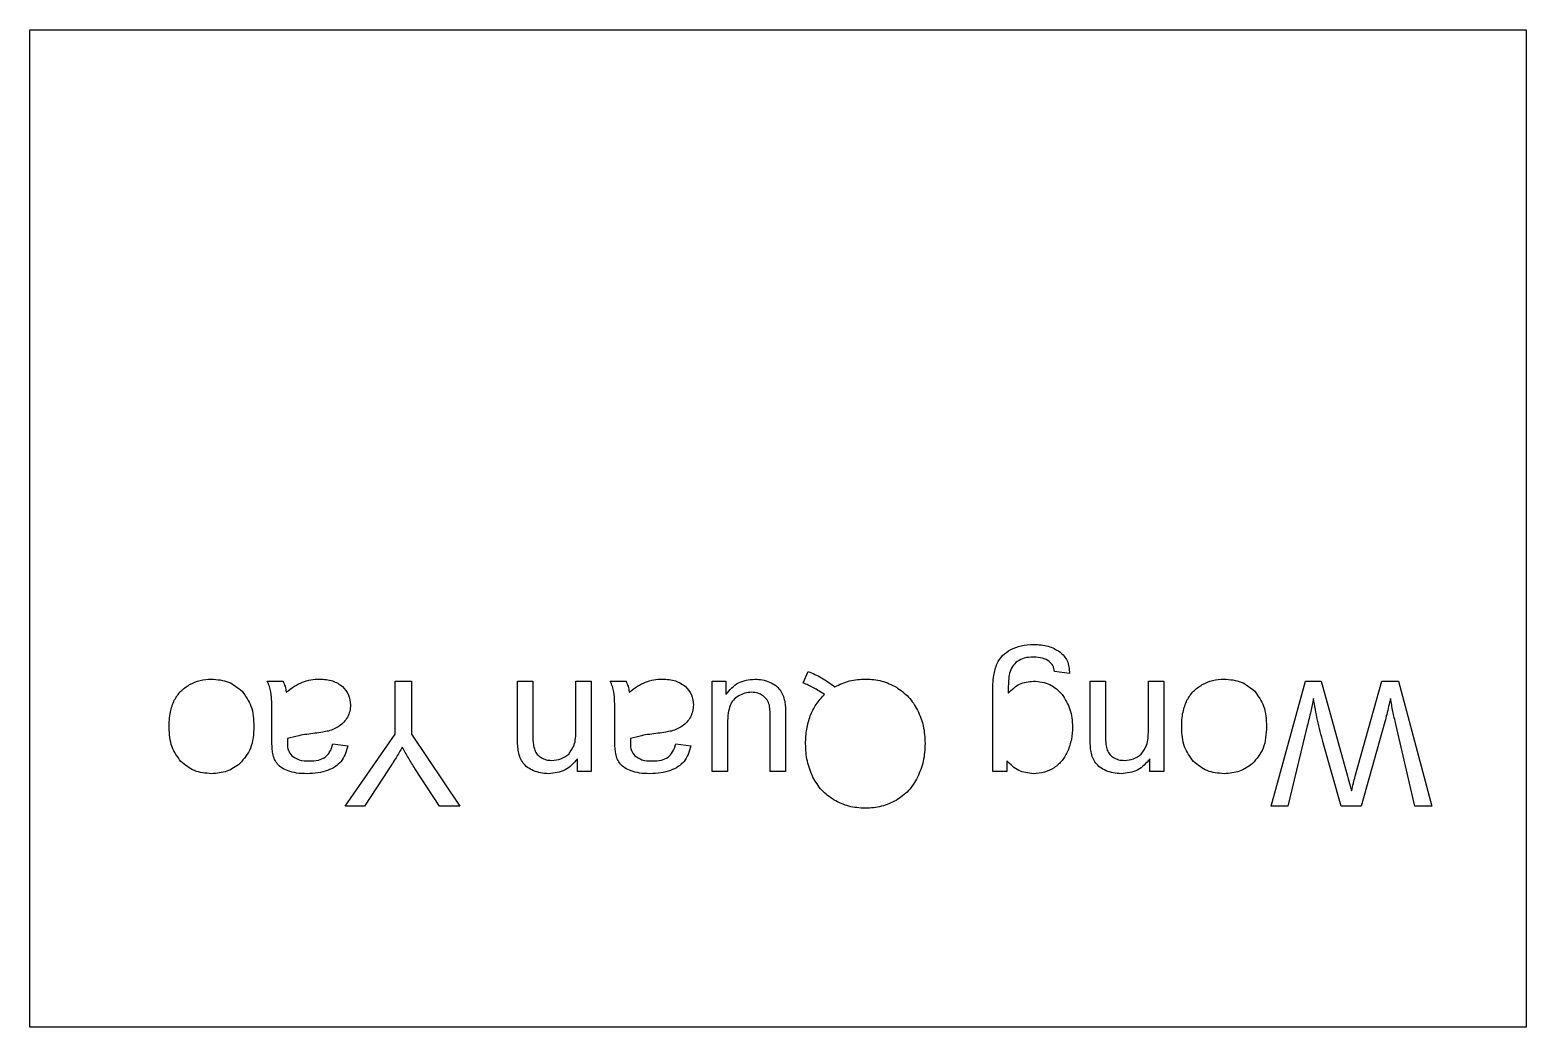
# Model space of a CAD drawing. Header units: millimetres. Extents: x -65 to -5, y -45 to -5.
import ezdxf

# ---------------------------------------------------------------- set-up
doc = ezdxf.new("R2010")
doc.units = ezdxf.units.MM
doc.layers.get('0').update_dxf_attribs({"linetype": 'CONTINUOUS'})

msp = doc.modelspace()

# ---------------------------------------------------------------- linework, layer by layer
for p, q in [((-55.489, -31.123), (-54.846, -31.123)), ((-50.358, -33.246), (-50.358, -31.123)), ((-50.358, -31.123), (-49.695, -31.123)), ((-49.695, -31.123), (-49.695, -33.246)), ((-45.443, -33.355), (-45.443, -31.123)), ((-45.443, -31.123), (-44.828, -31.123)), ((-44.828, -31.123), (-44.828, -33.331)), ((-43.109, -33.106), (-43.109, -31.123)), ((-43.109, -31.123), (-42.494, -31.123)), ((-42.494, -31.123), (-42.494, -34.753)), ((-41.735, -31.123), (-41.092, -31.123)), ((-37.637, -34.753), (-37.637, -31.123)), ((-37.637, -31.123), (-37.087, -31.123)), ((-37.087, -31.123), (-37.087, -31.657)), ((-33.99, -31.195), (-33.795, -30.734)), ((-23.312, -30.823), (-23.91, -30.734)), ((-22.482, -33.355), (-22.482, -31.123)), ((-22.482, -31.123), (-21.866, -31.123)), ((-21.866, -31.123), (-21.866, -33.331)), ((-20.147, -33.106), (-20.147, -31.123)), ((-20.147, -31.123), (-19.532, -31.123)), ((-19.532, -31.123), (-19.532, -34.753)), ((-15.225, -36.134), (-13.851, -31.123)), ((-13.851, -31.123), (-13.212, -31.123)), ((-13.212, -31.123), (-12.156, -34.941)), ((-11.852, -34.941), (-10.789, -31.123)), ((-10.789, -31.123), (-10.112, -31.123)), ((-10.112, -31.123), (-8.782, -36.134)), ((-26.388, -34.753), (-26.388, -31.616)), ((-55.294, -33.465), (-55.294, -32.644)), ((-41.54, -33.465), (-41.54, -32.644)), ((-37.022, -32.809), (-37.022, -34.753)), ((-35.309, -34.753), (-35.309, -32.74)), ((-34.694, -32.504), (-34.694, -34.753)), ((-13.773, -32.914), (-14.559, -36.134)), ((-10.662, -32.75), (-11.616, -36.134)), ((-9.462, -36.134), (-10.225, -32.85)), ((-52.358, -36.134), (-50.358, -33.246)), ((-49.695, -33.246), (-47.764, -36.134)), ((-12.416, -36.134), (-13.133, -33.598)), ((-52.854, -33.636), (-52.252, -33.718)), ((-39.1, -33.636), (-38.498, -33.718)), ((-50.615, -34.661), (-51.586, -36.134)), ((-48.571, -36.134), (-49.559, -34.623)), ((-43.047, -34.753), (-43.047, -34.237)), ((-42.494, -34.753), (-43.047, -34.753)), ((-37.022, -34.753), (-37.637, -34.753)), ((-34.694, -34.753), (-35.309, -34.753)), ((-25.821, -34.753), (-26.388, -34.753)), ((-25.821, -34.316), (-25.821, -34.753)), ((-20.086, -34.753), (-20.086, -34.237)), ((-19.532, -34.753), (-20.086, -34.753)), ((-51.586, -36.134), (-52.358, -36.134)), ((-47.764, -36.134), (-48.571, -36.134)), ((-14.559, -36.134), (-15.225, -36.134)), ((-11.616, -36.134), (-12.416, -36.134)), ((-8.782, -36.134), (-9.462, -36.134))]:
    msp.add_line(p, q)
msp.add_lwpolyline([(-65, -5), (-5, -5), (-5, -45), (-65, -45)], close=True)
for points, knots in [([(-26.216, -30.414), (-26.148, -30.302), (-26.011, -30.072), (-25.784, -29.929), (-25.669, -29.855)], [0, 0, 0, 0, 0.03872577, 0.07916879, 0.07916879, 0.07916879, 0.07916879]), ([(-25.669, -29.855), (-25.532, -29.796), (-25.238, -29.668), (-24.918, -29.656), (-24.748, -29.65)], [0, 0, 0, 0, 0.04448553, 0.09511814, 0.09511814, 0.09511814, 0.09511814]), ([(-24.748, -29.65), (-24.547, -29.659), (-24.174, -29.674), (-23.849, -29.857), (-23.698, -29.943)], [0, 0, 0, 0, 0.0591565, 0.1103171, 0.1103171, 0.1103171, 0.1103171]), ([(-23.698, -29.943), (-23.582, -30.057), (-23.338, -30.298), (-23.321, -30.642), (-23.312, -30.823)], [0, 0, 0, 0, 0.0471151, 0.09929007, 0.09929007, 0.09929007, 0.09929007]), ([(-26.388, -31.616), (-26.388, -31.372), (-26.389, -30.962), (-26.266, -30.572), (-26.216, -30.414)], [0, 0, 0, 0, 0.0725467, 0.1219947, 0.1219947, 0.1219947, 0.1219947]), ([(-25.404, -30.331), (-25.475, -30.394), (-25.622, -30.526), (-25.686, -30.713), (-25.718, -30.809)], [0, 0, 0, 0, 0.02828663, 0.05813276, 0.05813276, 0.05813276, 0.05813276]), ([(-24.744, -30.16), (-24.873, -30.163), (-25.107, -30.17), (-25.312, -30.281), (-25.404, -30.331)], [0, 0, 0, 0, 0.0380943, 0.06899123, 0.06899123, 0.06899123, 0.06899123]), ([(-24.119, -30.331), (-24.207, -30.281), (-24.4, -30.172), (-24.623, -30.164), (-24.744, -30.16)], [0, 0, 0, 0, 0.0299669, 0.06568478, 0.06568478, 0.06568478, 0.06568478]), ([(-23.91, -30.734), (-23.926, -30.65), (-23.955, -30.494), (-24.067, -30.382), (-24.119, -30.331)], [0, 0, 0, 0, 0.02495485, 0.04636578, 0.04636578, 0.04636578, 0.04636578]), ([(-58.598, -31.264), (-58.46, -31.199), (-58.182, -31.068), (-57.875, -31.05), (-57.721, -31.041)], [0, 0, 0, 0, 0.04518303, 0.09119241, 0.09119241, 0.09119241, 0.09119241]), ([(-57.721, -31.041), (-57.482, -31.059), (-57.019, -31.093), (-56.661, -31.388), (-56.489, -31.53)], [0, 0, 0, 0, 0.0699893, 0.1355075, 0.1355075, 0.1355075, 0.1355075]), ([(-55.333, -31.559), (-55.35, -31.484), (-55.383, -31.332), (-55.453, -31.193), (-55.489, -31.123)], [0, 0, 0, 0, 0.02301622, 0.04643807, 0.04643807, 0.04643807, 0.04643807]), ([(-54.846, -31.123), (-54.817, -31.192), (-54.756, -31.335), (-54.734, -31.49), (-54.723, -31.571)], [0, 0, 0, 0, 0.02220238, 0.04662136, 0.04662136, 0.04662136, 0.04662136]), ([(-54.723, -31.571), (-54.615, -31.483), (-54.412, -31.319), (-54.175, -31.211), (-54.065, -31.161)], [0, 0, 0, 0, 0.04170029, 0.0778127, 0.0778127, 0.0778127, 0.0778127]), ([(-54.065, -31.161), (-53.957, -31.126), (-53.736, -31.055), (-53.505, -31.046), (-53.387, -31.041)], [0, 0, 0, 0, 0.03397575, 0.06918011, 0.06918011, 0.06918011, 0.06918011]), ([(-53.387, -31.041), (-53.205, -31.049), (-52.87, -31.062), (-52.594, -31.249), (-52.467, -31.334)], [0, 0, 0, 0, 0.05339535, 0.09817591, 0.09817591, 0.09817591, 0.09817591]), ([(-41.579, -31.559), (-41.596, -31.484), (-41.629, -31.332), (-41.699, -31.193), (-41.735, -31.123)], [0, 0, 0, 0, 0.02301622, 0.04643817, 0.04643817, 0.04643817, 0.04643817]), ([(-41.092, -31.123), (-41.063, -31.192), (-41.002, -31.335), (-40.98, -31.49), (-40.969, -31.571)], [0, 0, 0, 0, 0.02220255, 0.04662144, 0.04662144, 0.04662144, 0.04662144]), ([(-40.969, -31.571), (-40.861, -31.483), (-40.658, -31.319), (-40.421, -31.211), (-40.311, -31.161)], [0, 0, 0, 0, 0.04170029, 0.0778127, 0.0778127, 0.0778127, 0.0778127]), ([(-40.311, -31.161), (-40.203, -31.126), (-39.982, -31.055), (-39.751, -31.046), (-39.633, -31.041)], [0, 0, 0, 0, 0.03397575, 0.06917988, 0.06917988, 0.06917988, 0.06917988]), ([(-39.633, -31.041), (-39.451, -31.049), (-39.116, -31.062), (-38.84, -31.249), (-38.713, -31.334)], [0, 0, 0, 0, 0.05339511, 0.09817609, 0.09817609, 0.09817609, 0.09817609]), ([(-37.087, -31.657), (-36.934, -31.477), (-36.63, -31.121), (-36.165, -31.068), (-35.935, -31.041)], [0, 0, 0, 0, 0.0680288, 0.1350162, 0.1350162, 0.1350162, 0.1350162]), ([(-35.935, -31.041), (-35.83, -31.046), (-35.624, -31.056), (-35.43, -31.129), (-35.335, -31.164)], [0, 0, 0, 0, 0.03121289, 0.06157389, 0.06157389, 0.06157389, 0.06157389]), ([(-35.335, -31.164), (-35.25, -31.206), (-35.092, -31.282), (-34.975, -31.413), (-34.921, -31.474)], [0, 0, 0, 0, 0.02795938, 0.05209787, 0.05209787, 0.05209787, 0.05209787]), ([(-33.139, -31.66), (-33.284, -31.563), (-33.554, -31.384), (-33.852, -31.255), (-33.99, -31.195)], [0, 0, 0, 0, 0.05219024, 0.09714751, 0.09714751, 0.09714751, 0.09714751]), ([(-33.795, -30.734), (-33.612, -30.811), (-33.228, -30.972), (-32.893, -31.22), (-32.718, -31.349)], [0, 0, 0, 0, 0.0594839, 0.124398, 0.124398, 0.124398, 0.124398]), ([(-32.718, -31.349), (-32.526, -31.258), (-32.137, -31.074), (-31.706, -31.05), (-31.488, -31.038)], [0, 0, 0, 0, 0.0630895, 0.1279856, 0.1279856, 0.1279856, 0.1279856]), ([(-31.488, -31.038), (-31.268, -31.051), (-30.834, -31.076), (-30.445, -31.27), (-30.254, -31.366)], [0, 0, 0, 0, 0.0653728, 0.1288684, 0.1288684, 0.1288684, 0.1288684]), ([(-25.718, -30.809), (-25.732, -30.906), (-25.768, -31.168), (-25.765, -31.432), (-25.763, -31.599)], [0, 0, 0, 0, 0.02934806, 0.07917383, 0.07917383, 0.07917383, 0.07917383]), ([(-25.763, -31.599), (-25.621, -31.46), (-25.341, -31.186), (-24.951, -31.144), (-24.758, -31.123)], [0, 0, 0, 0, 0.0576254, 0.1140889, 0.1140889, 0.1140889, 0.1140889]), ([(-24.758, -31.123), (-24.525, -31.143), (-24.071, -31.182), (-23.753, -31.506), (-23.599, -31.664)], [0, 0, 0, 0, 0.0677529, 0.1316924, 0.1316924, 0.1316924, 0.1316924]), ([(-17.989, -31.264), (-17.851, -31.199), (-17.573, -31.068), (-17.267, -31.05), (-17.112, -31.041)], [0, 0, 0, 0, 0.04518298, 0.09119206, 0.09119206, 0.09119206, 0.09119206]), ([(-17.112, -31.041), (-16.873, -31.059), (-16.41, -31.093), (-16.053, -31.388), (-15.88, -31.53)], [0, 0, 0, 0, 0.0699897, 0.1355077, 0.1355077, 0.1355077, 0.1355077]), ([(-59.209, -31.887), (-59.131, -31.761), (-58.974, -31.507), (-58.723, -31.345), (-58.598, -31.264)], [0, 0, 0, 0, 0.04402989, 0.08835269, 0.08835269, 0.08835269, 0.08835269]), ([(-56.489, -31.53), (-56.352, -31.722), (-56.053, -32.142), (-56.031, -32.658), (-56.019, -32.938)], [0, 0, 0, 0, 0.0692803, 0.1513029, 0.1513029, 0.1513029, 0.1513029]), ([(-55.294, -32.644), (-55.293, -32.411), (-55.29, -32.048), (-55.322, -31.688), (-55.333, -31.559)], [0, 0, 0, 0, 0.0700325, 0.1086401, 0.1086401, 0.1086401, 0.1086401]), ([(-52.467, -31.334), (-52.374, -31.439), (-52.184, -31.652), (-52.159, -31.936), (-52.146, -32.081)], [0, 0, 0, 0, 0.04108969, 0.08326183, 0.08326183, 0.08326183, 0.08326183]), ([(-41.54, -32.644), (-41.539, -32.411), (-41.537, -32.048), (-41.568, -31.688), (-41.579, -31.559)], [0, 0, 0, 0, 0.0700325, 0.1086401, 0.1086401, 0.1086401, 0.1086401]), ([(-38.713, -31.334), (-38.62, -31.439), (-38.43, -31.652), (-38.405, -31.936), (-38.392, -32.081)], [0, 0, 0, 0, 0.04108983, 0.08326193, 0.08326193, 0.08326193, 0.08326193]), ([(-36.577, -31.713), (-36.652, -31.764), (-36.799, -31.864), (-36.881, -32.022), (-36.921, -32.099)], [0, 0, 0, 0, 0.02664346, 0.0524168, 0.0524168, 0.0524168, 0.0524168]), ([(-36.058, -31.571), (-36.149, -31.577), (-36.332, -31.589), (-36.495, -31.672), (-36.577, -31.713)], [0, 0, 0, 0, 0.02706448, 0.05434632, 0.05434632, 0.05434632, 0.05434632]), ([(-35.593, -31.71), (-35.661, -31.669), (-35.804, -31.585), (-35.971, -31.576), (-36.058, -31.571)], [0, 0, 0, 0, 0.02344451, 0.04914242, 0.04914242, 0.04914242, 0.04914242]), ([(-35.347, -32.091), (-35.371, -32.015), (-35.418, -31.865), (-35.535, -31.761), (-35.593, -31.71)], [0, 0, 0, 0, 0.02347882, 0.04611568, 0.04611568, 0.04611568, 0.04611568]), ([(-34.921, -31.474), (-34.879, -31.541), (-34.791, -31.683), (-34.752, -31.845), (-34.732, -31.93)], [0, 0, 0, 0, 0.02369516, 0.04970155, 0.04970155, 0.04970155, 0.04970155]), ([(-33.706, -32.52), (-33.636, -32.36), (-33.494, -32.042), (-33.257, -31.787), (-33.139, -31.66)], [0, 0, 0, 0, 0.0518584, 0.1036403, 0.1036403, 0.1036403, 0.1036403]), ([(-30.254, -31.366), (-30.08, -31.488), (-29.728, -31.732), (-29.511, -32.102), (-29.401, -32.289)], [0, 0, 0, 0, 0.0629283, 0.1269939, 0.1269939, 0.1269939, 0.1269939]), ([(-23.599, -31.664), (-23.48, -31.856), (-23.233, -32.252), (-23.204, -32.719), (-23.189, -32.959)], [0, 0, 0, 0, 0.0668814, 0.1377807, 0.1377807, 0.1377807, 0.1377807]), ([(-18.6, -31.887), (-18.522, -31.761), (-18.365, -31.507), (-18.114, -31.345), (-17.989, -31.264)], [0, 0, 0, 0, 0.04403003, 0.08835274, 0.08835274, 0.08835274, 0.08835274]), ([(-15.88, -31.53), (-15.743, -31.722), (-15.444, -32.142), (-15.422, -32.658), (-15.41, -32.938)], [0, 0, 0, 0, 0.0692803, 0.1513029, 0.1513029, 0.1513029, 0.1513029]), ([(-59.42, -32.99), (-59.415, -32.778), (-59.408, -32.398), (-59.27, -32.044), (-59.209, -31.887)], [0, 0, 0, 0, 0.0628118, 0.1129906, 0.1129906, 0.1129906, 0.1129906]), ([(-52.146, -32.081), (-52.151, -32.167), (-52.16, -32.337), (-52.232, -32.492), (-52.267, -32.568)], [0, 0, 0, 0, 0.02568639, 0.05060672, 0.05060672, 0.05060672, 0.05060672]), ([(-38.392, -32.081), (-38.397, -32.167), (-38.406, -32.337), (-38.478, -32.492), (-38.514, -32.568)], [0, 0, 0, 0, 0.02568636, 0.05060687, 0.05060687, 0.05060687, 0.05060687]), ([(-36.921, -32.099), (-36.95, -32.199), (-37.018, -32.43), (-37.02, -32.671), (-37.022, -32.809)], [0, 0, 0, 0, 0.03088997, 0.07194033, 0.07194033, 0.07194033, 0.07194033]), ([(-35.309, -32.74), (-35.309, -32.605), (-35.308, -32.388), (-35.336, -32.173), (-35.347, -32.091)], [0, 0, 0, 0, 0.04034297, 0.0651134, 0.0651134, 0.0651134, 0.0651134]), ([(-34.732, -31.93), (-34.721, -32.008), (-34.694, -32.198), (-34.694, -32.391), (-34.694, -32.504)], [0, 0, 0, 0, 0.02358228, 0.05760413, 0.05760413, 0.05760413, 0.05760413]), ([(-29.401, -32.289), (-29.314, -32.497), (-29.134, -32.925), (-29.113, -33.39), (-29.102, -33.629)], [0, 0, 0, 0, 0.0670929, 0.1382388, 0.1382388, 0.1382388, 0.1382388]), ([(-18.811, -32.99), (-18.807, -32.778), (-18.799, -32.398), (-18.662, -32.044), (-18.6, -31.887)], [0, 0, 0, 0, 0.0628118, 0.1129907, 0.1129907, 0.1129907, 0.1129907]), ([(-13.523, -31.824), (-13.559, -31.994), (-13.636, -32.359), (-13.725, -32.721), (-13.773, -32.914)], [0, 0, 0, 0, 0.0521905, 0.1118589, 0.1118589, 0.1118589, 0.1118589]), ([(-13.133, -33.598), (-13.216, -33.294), (-13.376, -32.709), (-13.475, -32.111), (-13.523, -31.824)], [0, 0, 0, 0, 0.0944214, 0.1817253, 0.1817253, 0.1817253, 0.1817253]), ([(-10.437, -31.824), (-10.487, -32.035), (-10.56, -32.345), (-10.638, -32.653), (-10.662, -32.75)], [0, 0, 0, 0, 0.06511906, 0.09533537, 0.09533537, 0.09533537, 0.09533537]), ([(-10.225, -32.85), (-10.264, -32.678), (-10.343, -32.338), (-10.405, -31.995), (-10.437, -31.824)], [0, 0, 0, 0, 0.0526994, 0.1047182, 0.1047182, 0.1047182, 0.1047182]), ([(-58.944, -34.345), (-59.083, -34.157), (-59.379, -33.756), (-59.405, -33.256), (-59.42, -32.99)], [0, 0, 0, 0, 0.0684159, 0.1464432, 0.1464432, 0.1464432, 0.1464432]), ([(-56.019, -32.938), (-56.033, -33.244), (-56.058, -33.806), (-56.416, -34.236), (-56.579, -34.432)], [0, 0, 0, 0, 0.0888682, 0.1634543, 0.1634543, 0.1634543, 0.1634543]), ([(-52.585, -32.921), (-52.654, -32.963), (-52.793, -33.049), (-52.949, -33.098), (-53.028, -33.123)], [0, 0, 0, 0, 0.02394839, 0.04880259, 0.04880259, 0.04880259, 0.04880259]), ([(-52.267, -32.568), (-52.31, -32.637), (-52.395, -32.774), (-52.523, -32.873), (-52.585, -32.921)], [0, 0, 0, 0, 0.02431218, 0.04790098, 0.04790098, 0.04790098, 0.04790098]), ([(-38.831, -32.921), (-38.9, -32.963), (-39.039, -33.049), (-39.195, -33.098), (-39.274, -33.123)], [0, 0, 0, 0, 0.02394839, 0.04880282, 0.04880282, 0.04880282, 0.04880282]), ([(-38.514, -32.568), (-38.557, -32.637), (-38.641, -32.774), (-38.769, -32.873), (-38.831, -32.921)], [0, 0, 0, 0, 0.02431205, 0.04790084, 0.04790084, 0.04790084, 0.04790084]), ([(-33.894, -33.632), (-33.888, -33.435), (-33.875, -33.055), (-33.761, -32.693), (-33.706, -32.52)], [0, 0, 0, 0, 0.058934, 0.1133025, 0.1133025, 0.1133025, 0.1133025]), ([(-23.189, -32.959), (-23.196, -33.127), (-23.21, -33.456), (-23.322, -33.766), (-23.377, -33.918)], [0, 0, 0, 0, 0.05016568, 0.09820998, 0.09820998, 0.09820998, 0.09820998]), ([(-18.336, -34.345), (-18.474, -34.157), (-18.77, -33.756), (-18.797, -33.256), (-18.811, -32.99)], [0, 0, 0, 0, 0.068416, 0.1464432, 0.1464432, 0.1464432, 0.1464432]), ([(-15.41, -32.938), (-15.424, -33.244), (-15.45, -33.806), (-15.807, -34.236), (-15.97, -34.432)], [0, 0, 0, 0, 0.0888682, 0.1634544, 0.1634544, 0.1634544, 0.1634544]), ([(-55.263, -34.032), (-55.272, -33.959), (-55.295, -33.77), (-55.294, -33.581), (-55.294, -33.465)], [0, 0, 0, 0, 0.0221663, 0.05686722, 0.05686722, 0.05686722, 0.05686722]), ([(-54.672, -33.427), (-54.673, -33.462), (-54.674, -33.515), (-54.675, -33.569), (-54.675, -33.588)], [0, 0, 0, 0, 0.01034253, 0.01606825, 0.01606825, 0.01606825, 0.01606825]), ([(-54.675, -33.588), (-54.673, -33.699), (-54.669, -33.895), (-54.552, -34.05), (-54.501, -34.118)], [0, 0, 0, 0, 0.03233842, 0.05702048, 0.05702048, 0.05702048, 0.05702048]), ([(-53.575, -33.215), (-53.792, -33.242), (-54.163, -33.286), (-54.522, -33.386), (-54.672, -33.427)], [0, 0, 0, 0, 0.0654147, 0.1118792, 0.1118792, 0.1118792, 0.1118792]), ([(-53.028, -33.123), (-53.104, -33.14), (-53.284, -33.18), (-53.468, -33.202), (-53.575, -33.215)], [0, 0, 0, 0, 0.02321065, 0.05548758, 0.05548758, 0.05548758, 0.05548758]), ([(-45.409, -33.954), (-45.419, -33.875), (-45.444, -33.677), (-45.444, -33.477), (-45.443, -33.355)], [0, 0, 0, 0, 0.02363795, 0.05996392, 0.05996392, 0.05996392, 0.05996392]), ([(-44.828, -33.331), (-44.828, -33.442), (-44.827, -33.632), (-44.777, -33.816), (-44.756, -33.894)], [0, 0, 0, 0, 0.0329042, 0.0568866, 0.0568866, 0.0568866, 0.0568866]), ([(-43.394, -34.053), (-43.312, -33.936), (-43.113, -33.656), (-43.11, -33.309), (-43.109, -33.106)], [0, 0, 0, 0, 0.0420077, 0.1009736, 0.1009736, 0.1009736, 0.1009736]), ([(-41.509, -34.032), (-41.518, -33.959), (-41.541, -33.77), (-41.54, -33.581), (-41.54, -33.465)], [0, 0, 0, 0, 0.02216628, 0.05686721, 0.05686721, 0.05686721, 0.05686721]), ([(-40.918, -33.427), (-40.919, -33.462), (-40.921, -33.515), (-40.921, -33.569), (-40.921, -33.588)], [0, 0, 0, 0, 0.01034253, 0.01606825, 0.01606825, 0.01606825, 0.01606825]), ([(-40.921, -33.588), (-40.919, -33.699), (-40.915, -33.895), (-40.798, -34.05), (-40.747, -34.118)], [0, 0, 0, 0, 0.03233842, 0.05702048, 0.05702048, 0.05702048, 0.05702048]), ([(-39.821, -33.215), (-40.038, -33.242), (-40.409, -33.286), (-40.769, -33.386), (-40.918, -33.427)], [0, 0, 0, 0, 0.0654145, 0.111879, 0.111879, 0.111879, 0.111879]), ([(-39.274, -33.123), (-39.35, -33.14), (-39.53, -33.18), (-39.714, -33.202), (-39.821, -33.215)], [0, 0, 0, 0, 0.02321019, 0.05548759, 0.05548759, 0.05548759, 0.05548759]), ([(-22.447, -33.954), (-22.457, -33.875), (-22.482, -33.677), (-22.482, -33.477), (-22.482, -33.355)], [0, 0, 0, 0, 0.02363795, 0.05996392, 0.05996392, 0.05996392, 0.05996392]), ([(-21.866, -33.331), (-21.866, -33.442), (-21.865, -33.632), (-21.815, -33.816), (-21.795, -33.894)], [0, 0, 0, 0, 0.03290421, 0.05688658, 0.05688658, 0.05688658, 0.05688658]), ([(-20.432, -34.053), (-20.35, -33.936), (-20.151, -33.656), (-20.149, -33.309), (-20.147, -33.106)], [0, 0, 0, 0, 0.0420076, 0.1009735, 0.1009735, 0.1009735, 0.1009735]), ([(-55.072, -34.451), (-55.114, -34.39), (-55.204, -34.262), (-55.243, -34.111), (-55.263, -34.032)], [0, 0, 0, 0, 0.02206442, 0.04637089, 0.04637089, 0.04637089, 0.04637089]), ([(-54.501, -34.118), (-54.406, -34.178), (-54.194, -34.314), (-53.94, -34.322), (-53.8, -34.326)], [0, 0, 0, 0, 0.03321981, 0.07431084, 0.07431084, 0.07431084, 0.07431084]), ([(-53.8, -34.326), (-53.672, -34.324), (-53.446, -34.321), (-53.246, -34.218), (-53.16, -34.174)], [0, 0, 0, 0, 0.0379166, 0.06664042, 0.06664042, 0.06664042, 0.06664042]), ([(-53.16, -34.174), (-53.094, -34.107), (-52.944, -33.956), (-52.886, -33.751), (-52.854, -33.636)], [0, 0, 0, 0, 0.02769807, 0.0628081, 0.0628081, 0.0628081, 0.0628081]), ([(-52.252, -33.718), (-52.281, -33.837), (-52.336, -34.061), (-52.463, -34.252), (-52.522, -34.341)], [0, 0, 0, 0, 0.03655396, 0.06842133, 0.06842133, 0.06842133, 0.06842133]), ([(-50.068, -33.776), (-50.15, -33.916), (-50.326, -34.215), (-50.515, -34.506), (-50.615, -34.661)], [0, 0, 0, 0, 0.0486676, 0.1040655, 0.1040655, 0.1040655, 0.1040655]), ([(-49.559, -34.623), (-49.648, -34.483), (-49.825, -34.204), (-49.987, -33.918), (-50.068, -33.776)], [0, 0, 0, 0, 0.04993464, 0.09890112, 0.09890112, 0.09890112, 0.09890112]), ([(-45.218, -34.408), (-45.26, -34.34), (-45.348, -34.199), (-45.388, -34.037), (-45.409, -33.954)], [0, 0, 0, 0, 0.02394419, 0.04959512, 0.04959512, 0.04959512, 0.04959512]), ([(-44.756, -33.894), (-44.727, -33.953), (-44.668, -34.074), (-44.558, -34.152), (-44.502, -34.191)], [0, 0, 0, 0, 0.01948317, 0.03971256, 0.03971256, 0.03971256, 0.03971256]), ([(-44.502, -34.191), (-44.437, -34.223), (-44.302, -34.291), (-44.151, -34.298), (-44.073, -34.302)], [0, 0, 0, 0, 0.02154312, 0.04473858, 0.04473858, 0.04473858, 0.04473858]), ([(-44.073, -34.302), (-43.947, -34.292), (-43.697, -34.272), (-43.495, -34.125), (-43.394, -34.053)], [0, 0, 0, 0, 0.03714244, 0.07355131, 0.07355131, 0.07355131, 0.07355131]), ([(-41.318, -34.451), (-41.361, -34.39), (-41.45, -34.262), (-41.489, -34.111), (-41.509, -34.032)], [0, 0, 0, 0, 0.02206442, 0.04637081, 0.04637081, 0.04637081, 0.04637081]), ([(-40.747, -34.118), (-40.652, -34.178), (-40.44, -34.314), (-40.186, -34.322), (-40.046, -34.326)], [0, 0, 0, 0, 0.03321981, 0.07431084, 0.07431084, 0.07431084, 0.07431084]), ([(-40.046, -34.326), (-39.918, -34.324), (-39.692, -34.321), (-39.492, -34.218), (-39.406, -34.174)], [0, 0, 0, 0, 0.03791707, 0.06664045, 0.06664045, 0.06664045, 0.06664045]), ([(-39.406, -34.174), (-39.34, -34.107), (-39.19, -33.956), (-39.132, -33.751), (-39.1, -33.636)], [0, 0, 0, 0, 0.02769807, 0.06280818, 0.06280818, 0.06280818, 0.06280818]), ([(-38.498, -33.718), (-38.527, -33.837), (-38.582, -34.061), (-38.709, -34.252), (-38.768, -34.341)], [0, 0, 0, 0, 0.03655403, 0.06842128, 0.06842128, 0.06842128, 0.06842128]), ([(-33.602, -34.97), (-33.687, -34.763), (-33.863, -34.334), (-33.884, -33.871), (-33.894, -33.632)], [0, 0, 0, 0, 0.0668022, 0.1378879, 0.1378879, 0.1378879, 0.1378879]), ([(-29.102, -33.629), (-29.113, -33.868), (-29.136, -34.336), (-29.315, -34.768), (-29.403, -34.979)], [0, 0, 0, 0, 0.0712354, 0.1392573, 0.1392573, 0.1392573, 0.1392573]), ([(-23.377, -33.918), (-23.445, -34.055), (-23.577, -34.321), (-23.809, -34.506), (-23.922, -34.596)], [0, 0, 0, 0, 0.04522441, 0.08798093, 0.08798093, 0.08798093, 0.08798093]), ([(-22.256, -34.408), (-22.298, -34.34), (-22.386, -34.199), (-22.427, -34.037), (-22.447, -33.954)], [0, 0, 0, 0, 0.02394419, 0.04959512, 0.04959512, 0.04959512, 0.04959512]), ([(-21.795, -33.894), (-21.765, -33.953), (-21.706, -34.074), (-21.596, -34.152), (-21.54, -34.191)], [0, 0, 0, 0, 0.01948323, 0.03971252, 0.03971252, 0.03971252, 0.03971252]), ([(-21.54, -34.191), (-21.475, -34.223), (-21.34, -34.291), (-21.189, -34.298), (-21.111, -34.302)], [0, 0, 0, 0, 0.02154312, 0.04473858, 0.04473858, 0.04473858, 0.04473858]), ([(-21.111, -34.302), (-20.985, -34.292), (-20.735, -34.272), (-20.533, -34.125), (-20.432, -34.053)], [0, 0, 0, 0, 0.03714256, 0.07355143, 0.07355143, 0.07355143, 0.07355143]), ([(-57.721, -34.835), (-57.957, -34.817), (-58.417, -34.782), (-58.772, -34.488), (-58.944, -34.345)], [0, 0, 0, 0, 0.0691144, 0.1347394, 0.1347394, 0.1347394, 0.1347394]), ([(-56.579, -34.432), (-56.746, -34.55), (-57.089, -34.791), (-57.507, -34.82), (-57.721, -34.835)], [0, 0, 0, 0, 0.0601178, 0.1231364, 0.1231364, 0.1231364, 0.1231364]), ([(-54.645, -34.726), (-54.732, -34.69), (-54.892, -34.625), (-55.016, -34.505), (-55.072, -34.451)], [0, 0, 0, 0, 0.02806915, 0.05124011, 0.05124011, 0.05124011, 0.05124011]), ([(-53.889, -34.835), (-54.031, -34.833), (-54.287, -34.829), (-54.534, -34.758), (-54.645, -34.726)], [0, 0, 0, 0, 0.04221483, 0.07661814, 0.07661814, 0.07661814, 0.07661814]), ([(-53.066, -34.707), (-53.193, -34.745), (-53.461, -34.824), (-53.742, -34.831), (-53.889, -34.835)], [0, 0, 0, 0, 0.03955277, 0.08367562, 0.08367562, 0.08367562, 0.08367562]), ([(-52.522, -34.341), (-52.595, -34.417), (-52.749, -34.578), (-52.956, -34.662), (-53.066, -34.707)], [0, 0, 0, 0, 0.03114829, 0.06615237, 0.06615237, 0.06615237, 0.06615237]), ([(-44.806, -34.717), (-44.89, -34.677), (-45.049, -34.602), (-45.164, -34.47), (-45.218, -34.408)], [0, 0, 0, 0, 0.02764689, 0.05199711, 0.05199711, 0.05199711, 0.05199711]), ([(-44.203, -34.835), (-44.309, -34.831), (-44.516, -34.822), (-44.711, -34.752), (-44.806, -34.717)], [0, 0, 0, 0, 0.03162588, 0.06179037, 0.06179037, 0.06179037, 0.06179037]), ([(-43.047, -34.237), (-43.197, -34.412), (-43.502, -34.766), (-43.967, -34.812), (-44.203, -34.835)], [0, 0, 0, 0, 0.0663435, 0.1346508, 0.1346508, 0.1346508, 0.1346508]), ([(-40.891, -34.726), (-40.978, -34.69), (-41.138, -34.625), (-41.262, -34.505), (-41.318, -34.451)], [0, 0, 0, 0, 0.02806915, 0.05124011, 0.05124011, 0.05124011, 0.05124011]), ([(-40.135, -34.835), (-40.277, -34.833), (-40.534, -34.829), (-40.78, -34.758), (-40.891, -34.726)], [0, 0, 0, 0, 0.04221531, 0.07661815, 0.07661815, 0.07661815, 0.07661815]), ([(-39.312, -34.707), (-39.439, -34.745), (-39.707, -34.824), (-39.988, -34.831), (-40.135, -34.835)], [0, 0, 0, 0, 0.03955277, 0.08367562, 0.08367562, 0.08367562, 0.08367562]), ([(-38.768, -34.341), (-38.841, -34.417), (-38.995, -34.578), (-39.202, -34.662), (-39.312, -34.707)], [0, 0, 0, 0, 0.03114829, 0.06615237, 0.06615237, 0.06615237, 0.06615237]), ([(-24.761, -34.835), (-24.967, -34.813), (-25.382, -34.767), (-25.674, -34.467), (-25.821, -34.316)], [0, 0, 0, 0, 0.0600399, 0.1213524, 0.1213524, 0.1213524, 0.1213524]), ([(-23.922, -34.596), (-24.049, -34.666), (-24.31, -34.81), (-24.608, -34.827), (-24.761, -34.835)], [0, 0, 0, 0, 0.04278191, 0.08825152, 0.08825152, 0.08825152, 0.08825152]), ([(-21.844, -34.717), (-21.928, -34.677), (-22.087, -34.602), (-22.202, -34.47), (-22.256, -34.408)], [0, 0, 0, 0, 0.02764679, 0.05199701, 0.05199701, 0.05199701, 0.05199701]), ([(-21.241, -34.835), (-21.347, -34.831), (-21.554, -34.822), (-21.749, -34.752), (-21.844, -34.717)], [0, 0, 0, 0, 0.03162576, 0.06179048, 0.06179048, 0.06179048, 0.06179048]), ([(-20.086, -34.237), (-20.235, -34.412), (-20.54, -34.766), (-21.005, -34.812), (-21.241, -34.835)], [0, 0, 0, 0, 0.0663435, 0.1346508, 0.1346508, 0.1346508, 0.1346508]), ([(-17.112, -34.835), (-17.348, -34.817), (-17.808, -34.782), (-18.163, -34.488), (-18.336, -34.345)], [0, 0, 0, 0, 0.069114, 0.1347392, 0.1347392, 0.1347392, 0.1347392]), ([(-15.97, -34.432), (-16.137, -34.55), (-16.48, -34.791), (-16.898, -34.82), (-17.112, -34.835)], [0, 0, 0, 0, 0.0601176, 0.1231365, 0.1231365, 0.1231365, 0.1231365]), ([(-32.753, -35.893), (-32.927, -35.772), (-33.279, -35.528), (-33.494, -35.157), (-33.602, -34.97)], [0, 0, 0, 0, 0.0630486, 0.1268024, 0.1268024, 0.1268024, 0.1268024]), ([(-29.403, -34.979), (-29.512, -35.169), (-29.728, -35.543), (-30.084, -35.786), (-30.259, -35.905)], [0, 0, 0, 0, 0.0647968, 0.1275919, 0.1275919, 0.1275919, 0.1275919]), ([(-12.156, -34.941), (-12.12, -35.07), (-12.065, -35.265), (-12.016, -35.462), (-11.999, -35.529)], [0, 0, 0, 0, 0.04005007, 0.06085763, 0.06085763, 0.06085763, 0.06085763]), ([(-11.999, -35.529), (-11.974, -35.423), (-11.929, -35.226), (-11.876, -35.031), (-11.852, -34.941)], [0, 0, 0, 0, 0.03285043, 0.06060302, 0.06060302, 0.06060302, 0.06060302]), ([(-31.502, -36.223), (-31.725, -36.21), (-32.165, -36.185), (-32.559, -35.989), (-32.753, -35.893)], [0, 0, 0, 0, 0.0664802, 0.1305771, 0.1305771, 0.1305771, 0.1305771]), ([(-30.259, -35.905), (-30.452, -35.998), (-30.845, -36.187), (-31.28, -36.211), (-31.502, -36.223)], [0, 0, 0, 0, 0.0634786, 0.1293708, 0.1293708, 0.1293708, 0.1293708])]:
    msp.add_open_spline(points, degree=3, knots=knots)

doc.saveas('drawing.dxf')
